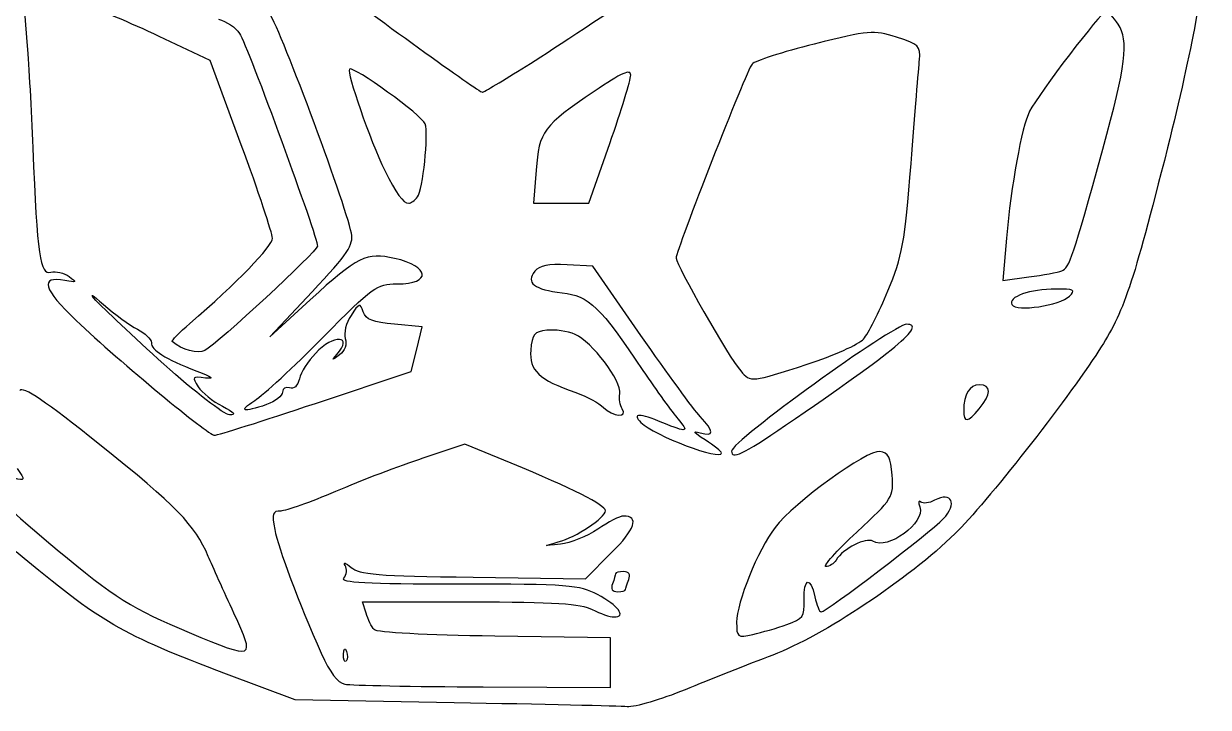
# Model space of a CAD drawing. Extents: x 18 to 132, y 20 to 130.
# Drawn here: x 60.81 to 97.4, y 85.82 to 106.93 of the extents above; entities that cross this region are included whole.
import ezdxf

# ---------------------------------------------------------------- set-up
doc = ezdxf.new("R2010")
doc.units = 0
doc.layers.add('Ebene_1', color=7, linetype='CONTINUOUS')

msp = doc.modelspace()

# ---------------------------------------------------------------- linework, layer by layer
at = {"layer": 'Ebene_1', "color": 7}
for p, q in [((60.841556, 107.294044), (60.924056, 106.250625)), ((66.569826, 105.8001), (64.999916, 106.540087)), ((67.532196, 103.192688), (66.569826, 105.8001)), ((76.327106, 105.619966), (76.326876, 105.619966)), ((78.270136, 101.389273), (78.914416, 103.235719)), ((76.637116, 102.409712), (76.555216, 101.389273)), ((72.973926, 101.584064), (72.973926, 101.584064)), ((76.555216, 101.389273), (77.412676, 101.389273)), ((77.412676, 101.389273), (78.270136, 101.389273)), ((91.164956, 100.314911), (91.053896, 99.006801)), ((78.384946, 99.441365), (77.594546, 99.487595)), ((79.870766, 97.308238), (78.384946, 99.441365)), ((92.877296, 99.305141), (92.877296, 99.305141)), ((91.053896, 99.006801), (91.853166, 99.112828)), ((68.416646, 97.263757), (69.716636, 98.650808)), ((93.110566, 98.518435), (93.110566, 98.518435)), ((69.663306, 98.406489), (68.416646, 97.263757)), ((73.119936, 97.571339), (72.263546, 97.649259)), ((72.949956, 96.882163), (73.119936, 97.571339)), ((72.779976, 96.192988), (72.949956, 96.882163)), ((65.145656, 96.416006), (65.145656, 96.416006)), ((85.012456, 96.418169), (85.012456, 96.418169)), ((69.822266, 95.206962), (72.779976, 96.192988)), ((69.822196, 95.207031), (69.822266, 95.206962)), ((79.299116, 95.039062), (79.299076, 95.039062)), ((90.320066, 95.039058), (90.319946, 95.039062)), ((84.341206, 94.532558), (84.341206, 94.532558)), ((74.441336, 93.943276), (73.143146, 93.514757)), ((75.870226, 93.357164), (74.441336, 93.943276)), ((82.363876, 93.677895), (82.363686, 93.677849)), ((78.165966, 89.79328), (78.960086, 90.5874)), ((74.693786, 89.83878), (78.165966, 89.79328)), ((79.402866, 89.455332), (79.402866, 89.455332)), ((71.384496, 88.727871), (71.278566, 89.078494)), ((71.278566, 89.078494), (74.600516, 89.077559)), ((67.305236, 88.72787), (67.305236, 88.727873)), ((84.383926, 88.376875), (84.383926, 88.376875)), ((78.935366, 87.97138), (75.358706, 88.01848)), ((78.935366, 87.200361), (78.935366, 87.97138)), ((70.688546, 87.455239), (70.688546, 87.455239)), ((78.935346, 86.429342), (78.935366, 87.200361)), ((69.195826, 86.048626), (67.073466, 86.848773)), ((75.000566, 86.450562), (78.935346, 86.429342)), ((74.104556, 85.960986), (69.195826, 86.048626)), ((74.104646, 85.960976), (74.104556, 85.960986))]:
    msp.add_line(p, q, dxfattribs=at)
for points in [[(76.326876, 105.619966), (77.622586, 106.429713), (82.816016, 109.916309), (83.357186, 110.33975)], [(97.047446, 108.044095), (97.397896, 108.845529), (96.882786, 106.04286), (96.139396, 103.103422)], [(69.741476, 108.6014), (71.573306, 107.20492), (74.876996, 104.81759), (74.977676, 104.81759)], [(64.999916, 106.540087), (64.136466, 106.947079), (63.069276, 107.397842), (62.628386, 107.541782)], [(70.932146, 100.460294), (70.735866, 101.44168), (68.620226, 107.093592), (68.382256, 107.272296)], [(94.232396, 107.310912), (94.094176, 107.310912), (92.163576, 104.780875), (91.879396, 104.227328)], [(94.614076, 106.916441), (94.471926, 107.1334), (94.300166, 107.310912), (94.232396, 107.310912)], [(66.830846, 107.07014), (67.070066, 107.0101), (67.363326, 106.811806), (67.482516, 106.629489)], [(94.139776, 103.059587), (94.856936, 105.65534), (94.949136, 106.405076), (94.614076, 106.916441)], [(67.482516, 106.629489), (67.727586, 106.25465), (69.903816, 100.308258), (69.884616, 100.065941)], [(87.764236, 106.516792), (87.043016, 106.740942), (86.930116, 106.731453), (85.229326, 106.303746)], [(88.477266, 105.822599), (88.515866, 106.24704), (88.461366, 106.300138), (87.764236, 106.516792)], [(60.924056, 106.250625), (60.969456, 105.676745), (61.045506, 104.260523), (61.093046, 103.103465)], [(85.229326, 106.303746), (84.250286, 106.057543), (83.386356, 105.780218), (83.309486, 105.68747)], [(88.218376, 102.61931), (88.337776, 104.128341), (88.454276, 105.569822), (88.477266, 105.822599)], [(70.873726, 105.534514), (70.774926, 105.435684), (71.508846, 103.329906), (71.965476, 102.402185)], [(73.213886, 103.8396), (73.123586, 104.094326), (70.983536, 105.644325), (70.873726, 105.534514)], [(74.977676, 104.81759), (75.013676, 104.81759), (75.620946, 105.178659), (76.327106, 105.619966)], [(79.558696, 105.34421), (79.558696, 105.543515), (79.288206, 105.42324), (78.428916, 104.841829)], [(83.309486, 105.68747), (83.124896, 105.464776), (80.961196, 99.942953), (80.961196, 99.694587)], [(78.914416, 103.235719), (79.268766, 104.251265), (79.558696, 105.200086), (79.558696, 105.34421)], [(78.428916, 104.841829), (76.855696, 103.77738), (76.733596, 103.611649), (76.637116, 102.409712)], [(91.879396, 104.227328), (91.635036, 103.751334), (91.301776, 101.926375), (91.164956, 100.314911)], [(72.973926, 101.584064), (73.140456, 101.794431), (73.324746, 103.526768), (73.213886, 103.8396)], [(68.494566, 100.310732), (68.494566, 100.461732), (68.061496, 101.758612), (67.532196, 103.192688)], [(61.093046, 103.103465), (61.230426, 99.759581), (61.316306, 99.16871), (61.652176, 99.256542)], [(92.877296, 99.305141), (93.109386, 99.394201), (93.208726, 99.689642), (94.139776, 103.059587)], [(96.139396, 103.103422), (95.052266, 98.804821), (94.792096, 98.035673), (94.020936, 96.84044)], [(87.504836, 98.683105), (87.949376, 99.750956), (88.023966, 100.162424), (88.218376, 102.61931)], [(71.965476, 102.402185), (72.317386, 101.687219), (72.534056, 101.389273), (72.702066, 101.389273)], [(72.702066, 101.389273), (72.766766, 101.389273), (72.889126, 101.476933), (72.973926, 101.584064)], [(65.945916, 97.677621), (67.389706, 98.915438), (68.494566, 100.056918), (68.494566, 100.310732)], [(69.716636, 98.650808), (70.836866, 99.846053), (71.004946, 100.096275), (70.932146, 100.460294)], [(69.884616, 100.065941), (69.871416, 99.899615), (66.825276, 97.072758), (66.406976, 96.838663)], [(72.264896, 99.68565), (71.399426, 99.880109), (71.122306, 99.74386), (69.663306, 98.406489)], [(72.339496, 98.895956), (73.420736, 98.895956), (73.369626, 99.437446), (72.264896, 99.68565)], [(77.594546, 99.487595), (77.019736, 99.521215), (76.748086, 99.466285), (76.598626, 99.2862)], [(80.961196, 99.694587), (80.961196, 99.479538), (82.589416, 96.634079), (82.956376, 96.207838)], [(62.081716, 99.003305), (61.293816, 99.153922), (61.414496, 98.732642), (62.436266, 97.765682)], [(61.652176, 99.256542), (61.807756, 99.297232), (62.059696, 99.239372), (62.212046, 99.127979)], [(76.598626, 99.2862), (76.305996, 98.933604), (76.577426, 98.721724), (77.447366, 98.623671)], [(91.853166, 99.112828), (92.292756, 99.171138), (92.753616, 99.257684), (92.877296, 99.305141)], [(62.212046, 99.127979), (62.460926, 98.945991), (62.447706, 98.933342), (62.081716, 99.003305)], [(70.050156, 97.243131), (71.610996, 98.822473), (71.712776, 98.895956), (72.339496, 98.895956)], [(63.041916, 98.389563), (62.818456, 98.632141), (62.917996, 98.577754), (63.274186, 98.262659)], [(77.447366, 98.623671), (78.268206, 98.531151), (78.618686, 98.193603), (79.937926, 96.224999)], [(86.750816, 97.195901), (86.892486, 97.357984), (87.231786, 98.027226), (87.504836, 98.683105)], [(92.692176, 98.740118), (91.894476, 98.740118), (91.189656, 98.490083), (91.333106, 98.257982)], [(91.333106, 98.257982), (91.474126, 98.029805), (92.808936, 98.225402), (93.110566, 98.518435)], [(93.110566, 98.518435), (93.308956, 98.711169), (93.254316, 98.740118), (92.692176, 98.740118)], [(65.145656, 96.416006), (64.203676, 97.267982), (63.256996, 98.156083), (63.041916, 98.389563)], [(63.274186, 98.262659), (63.617026, 97.959382), (64.090366, 97.615324), (64.326056, 97.498085)], [(71.300746, 98.033009), (71.201246, 98.319127), (71.176796, 98.312085), (70.922366, 97.923766)], [(62.436266, 97.765682), (63.802306, 96.472918), (66.511826, 94.224176), (66.705546, 94.222435)], [(70.922366, 97.923766), (70.769256, 97.690087), (70.691636, 97.378761), (70.744756, 97.211393)], [(72.263546, 97.649259), (71.594046, 97.710169), (71.383926, 97.79392), (71.300746, 98.033009)], [(64.326056, 97.498085), (64.561756, 97.380847), (64.754596, 97.194054), (64.754596, 97.08299)], [(65.400506, 97.115381), (65.370106, 97.141341), (65.615516, 97.39435), (65.945916, 97.677621)], [(70.481486, 96.714021), (71.015756, 97.31316), (70.379556, 97.350929), (69.820636, 96.753251)], [(76.965296, 97.466435), (76.577996, 97.422145), (76.513886, 97.342422), (76.473016, 96.854317)], [(77.843056, 97.338224), (77.605196, 97.436754), (77.210206, 97.494443), (76.965296, 97.466435)], [(79.221776, 95.506433), (79.285376, 95.892939), (78.358136, 97.124873), (77.843056, 97.338224)], [(88.087916, 97.64929), (87.667496, 97.64929), (82.675356, 94.038768), (82.675356, 93.734703)], [(84.341206, 94.532558), (87.727676, 96.838702), (88.702106, 97.64929), (88.087916, 97.64929)], [(64.754596, 97.08299), (64.754596, 96.850122), (65.163866, 96.594455), (66.157096, 96.206853)], [(66.406976, 96.838663), (66.200916, 96.723347), (65.697906, 96.861643), (65.400506, 97.115381)], [(67.949206, 95.295806), (68.206326, 95.457785), (69.151756, 96.334082), (70.050156, 97.243131)], [(70.744756, 97.211393), (70.804356, 97.02373), (70.736756, 96.836924), (70.562886, 96.704821)], [(81.704396, 94.804872), (81.513096, 95.008505), (80.687956, 96.135019), (79.870766, 97.308238)], [(85.012456, 96.418169), (85.826896, 96.683838), (86.609156, 97.033818), (86.750816, 97.195901)], [(69.820636, 96.753251), (69.600216, 96.517554), (69.378346, 96.162748), (69.327596, 95.964794)], [(70.562886, 96.704821), (70.327406, 96.526418), (70.315396, 96.52777), (70.481486, 96.714021)], [(76.473016, 96.854317), (76.420416, 96.225764), (76.719746, 95.942383), (77.862076, 95.539344)], [(94.020936, 96.84044), (93.007276, 95.269361), (90.524316, 92.108394), (89.578566, 91.185016)], [(67.170006, 94.855854), (66.998586, 94.861954), (66.087636, 95.564029), (65.145656, 96.416006)], [(79.937926, 96.224999), (80.360666, 95.594178), (80.846236, 94.92027), (81.016966, 94.727427)], [(82.956376, 96.207838), (83.262916, 95.851779), (83.282186, 95.853751), (85.012456, 96.418169)], [(66.424466, 95.991473), (66.015686, 96.046383), (66.002926, 96.030663), (66.203836, 95.719715)], [(66.157096, 96.206853), (66.640436, 96.018233), (66.723516, 95.951306), (66.424466, 95.991473)], [(69.327596, 95.964794), (69.270596, 95.742563), (69.153266, 95.636368), (69.020806, 95.687196)], [(63.155456, 93.936796), (61.490466, 95.266064), (60.780006, 95.748143), (60.693136, 95.607582)], [(66.203836, 95.719715), (66.321126, 95.538197), (66.656616, 95.267073), (66.949376, 95.117216)], [(68.806286, 95.555902), (68.806286, 95.438415), (68.585446, 95.265304), (68.315536, 95.171212)], [(69.020806, 95.687196), (68.902816, 95.732476), (68.806286, 95.673386), (68.806286, 95.555902)], [(77.862076, 95.539344), (78.202456, 95.419251), (78.588206, 95.213731), (78.719306, 95.082632)], [(79.299076, 95.039062), (79.231876, 95.146197), (79.197076, 95.356513), (79.221776, 95.506433)], [(90.327946, 95.779267), (90.019146, 95.779267), (89.843776, 95.492421), (89.843776, 94.987358)], [(90.319946, 95.039062), (90.696986, 95.491021), (90.700046, 95.779267), (90.327946, 95.779267)], [(66.705546, 94.222435), (66.792946, 94.221656), (68.195456, 94.664718), (69.822196, 95.207031)], [(68.315536, 95.171212), (67.577716, 94.914009), (67.425386, 94.96582), (67.949206, 95.295806)], [(66.949376, 95.117216), (67.321746, 94.926611), (67.388036, 94.848087), (67.170006, 94.855854)], [(78.719306, 95.082632), (79.010276, 94.791668), (79.476256, 94.756651), (79.299116, 95.039062)], [(80.547766, 94.610553), (79.836106, 94.907903), (79.582546, 94.909699), (79.876946, 94.615353)], [(81.701396, 94.30045), (82.145616, 94.173147), (82.146506, 94.33406), (81.704396, 94.804872)], [(89.843776, 94.987358), (89.843776, 94.597204), (89.962176, 94.610058), (90.320066, 95.039058)], [(79.876946, 94.615353), (80.282256, 94.210035), (82.363876, 93.425365), (82.363876, 93.677895)], [(81.016966, 94.727427), (81.382026, 94.315083), (81.302396, 94.295249), (80.547766, 94.610553)], [(82.675356, 93.734703), (82.675356, 93.46211), (82.991996, 93.613767), (84.341206, 94.532558)], [(81.857226, 94.079493), (81.502666, 94.304527), (81.455936, 94.370796), (81.701396, 94.30045)], [(82.363686, 93.677849), (82.363686, 93.721959), (82.135776, 93.902703), (81.857226, 94.079493)], [(66.514686, 90.48099), (66.099116, 91.456268), (65.533016, 92.038644), (63.155456, 93.936796)], [(87.257346, 93.722225), (86.857306, 93.779365), (84.608706, 92.150068), (84.017046, 91.374359)], [(87.633316, 92.986297), (87.593216, 93.54813), (87.523676, 93.684186), (87.257346, 93.722225)], [(73.143146, 93.514757), (72.429146, 93.279073), (71.213836, 92.815784), (70.442466, 92.48523)], [(78.779516, 91.89147), (78.779516, 92.067332), (77.748916, 92.586545), (75.870226, 93.357164)], [(60.615966, 93.200029), (60.865506, 92.819191), (60.862916, 92.81136), (60.514786, 92.893314)], [(86.542486, 91.233255), (87.660716, 92.276662), (87.681606, 92.310235), (87.633316, 92.986297)], [(59.927876, 92.828234), (59.631736, 92.635887), (59.970476, 92.257779), (61.847506, 90.685673)], [(70.442466, 92.48523), (69.671096, 92.154675), (68.909446, 91.884054), (68.749926, 91.883852)], [(88.514736, 92.161673), (88.446936, 92.222943), (88.434236, 92.153773), (88.486436, 92.007974)], [(88.945876, 92.215063), (88.776526, 92.124433), (88.582516, 92.100403), (88.514736, 92.161673)], [(89.210466, 91.639107), (89.657136, 92.114719), (89.479776, 92.500796), (88.945876, 92.215063)], [(68.749926, 91.883852), (68.500356, 91.88354), (68.474836, 91.803732), (68.567066, 91.312074)], [(77.320186, 90.927859), (77.870366, 91.074008), (78.779516, 91.674332), (78.779516, 91.89147)], [(88.486436, 92.007974), (88.663466, 91.513622), (87.499596, 90.663617), (87.037076, 90.94947)], [(79.337456, 91.727653), (79.225916, 91.727653), (78.866796, 91.545882), (78.539426, 91.32372)], [(78.960086, 90.5874), (79.699446, 91.326737), (79.832126, 91.727653), (79.337456, 91.727653)], [(85.436636, 88.766827), (85.592646, 88.766827), (88.819476, 91.222778), (89.210466, 91.639107)], [(68.567066, 91.312074), (68.676966, 90.726299), (69.301006, 89.066026), (70.003766, 87.489765)], [(78.539426, 91.32372), (78.212046, 91.101555), (77.693856, 90.8924), (77.387886, 90.858929)], [(84.017046, 91.374359), (83.484296, 90.675889), (82.831186, 89.063035), (82.831186, 88.445882)], [(89.578566, 91.185016), (88.148386, 89.788684), (85.480696, 88.012315), (83.947206, 87.435195)], [(85.589476, 90.1694), (85.486596, 90.169442), (85.915456, 90.648177), (86.542486, 91.233255)], [(77.387886, 90.858929), (76.832116, 90.798129), (76.832046, 90.798189), (77.320186, 90.927859)], [(87.037076, 90.94947), (86.821286, 91.082836), (86.126696, 90.727198), (85.901136, 90.367858)], [(67.073466, 86.848773), (63.812436, 88.078213), (63.225446, 88.419362), (60.584476, 90.62008)], [(61.847506, 90.685673), (63.589346, 89.226772), (64.186226, 88.852445), (65.923346, 88.129575)], [(67.305236, 88.727873), (66.998256, 89.392109), (66.642506, 90.181012), (66.514686, 90.48099)], [(85.901136, 90.367858), (85.832636, 90.258664), (85.692346, 90.16936), (85.589476, 90.1694)], [(70.740746, 90.20148), (70.675746, 90.312369), (70.757346, 90.28636), (70.922116, 90.14369)], [(70.703046, 89.811898), (70.788746, 89.915278), (70.805746, 90.090589), (70.740746, 90.20148)], [(70.922116, 90.14369), (71.178456, 89.92166), (71.721906, 89.877728), (74.693786, 89.83878)], [(79.341636, 90.013492), (79.203896, 90.013492), (79.091216, 89.984162), (79.091216, 89.948322)], [(79.497466, 89.766997), (79.559566, 89.92875), (79.505466, 90.013492), (79.341636, 90.013492)], [(74.234816, 89.623933), (71.373886, 89.623933), (70.582126, 89.666073), (70.703046, 89.811898)], [(78.996616, 89.636657), (78.934516, 89.474904), (78.988616, 89.390162), (79.152446, 89.390162)], [(79.091216, 89.948322), (79.091216, 89.912472), (79.048616, 89.772228), (78.996616, 89.636657)], [(79.402866, 89.455332), (79.402866, 89.491182), (79.445466, 89.631426), (79.497466, 89.766997)], [(84.917146, 89.136325), (84.895646, 89.82048), (85.104216, 89.882528), (85.246586, 89.234325)], [(78.536246, 89.301944), (77.966146, 89.601012), (77.659946, 89.623933), (74.234816, 89.623933)], [(79.044086, 88.611021), (79.437566, 88.611021), (79.176666, 88.965977), (78.536246, 89.301944)], [(79.152446, 89.390162), (79.290176, 89.390162), (79.402866, 89.419492), (79.402866, 89.455332)], [(74.600516, 89.077559), (77.242756, 89.07678), (78.013786, 89.028969), (78.368806, 88.84381)], [(84.383926, 88.376875), (84.883716, 88.552798), (84.933276, 88.623387), (84.917146, 89.136325)], [(85.246586, 89.234325), (85.303086, 88.977201), (85.388586, 88.766827), (85.436636, 88.766827)], [(65.923346, 88.129575), (67.961566, 87.281405), (67.971696, 87.285791), (67.305236, 88.72787)], [(71.636236, 88.221415), (71.556036, 88.307125), (71.442766, 88.535028), (71.384496, 88.727871)], [(78.368806, 88.84381), (78.614306, 88.715776), (78.918176, 88.611021), (79.044086, 88.611021)], [(75.358706, 88.01848), (73.239396, 88.04639), (71.722626, 88.129077), (71.636236, 88.221415)], [(82.831186, 88.445882), (82.831186, 87.98316), (82.852186, 87.967519), (83.332056, 88.072915)], [(83.332056, 88.072915), (83.607536, 88.133415), (84.080876, 88.270202), (84.383926, 88.376875)], [(70.003766, 87.489765), (70.275196, 86.880942), (70.504056, 86.581793), (70.732616, 86.537032)], [(70.770446, 87.25071), (70.718646, 87.19893), (70.681846, 87.29097), (70.688546, 87.455239)], [(70.688546, 87.455239), (70.696546, 87.636776), (70.732946, 87.673701), (70.782746, 87.549389)], [(70.782746, 87.549389), (70.827746, 87.436898), (70.822246, 87.302491), (70.770446, 87.25071)], [(83.947206, 87.435195), (83.200126, 87.154034), (81.981206, 86.672446), (81.238486, 86.364997)], [(70.732616, 86.537032), (70.915866, 86.501152), (72.836446, 86.462232), (75.000566, 86.450562)], [(81.238486, 86.364997), (80.495776, 86.057549), (79.691286, 85.821153), (79.450736, 85.839672)], [(79.450736, 85.839672), (79.210186, 85.858192), (76.804446, 85.912772), (74.104646, 85.960976)]]:
    msp.add_open_spline(points, degree=3, dxfattribs=at)

doc.saveas('drawing.dxf')
